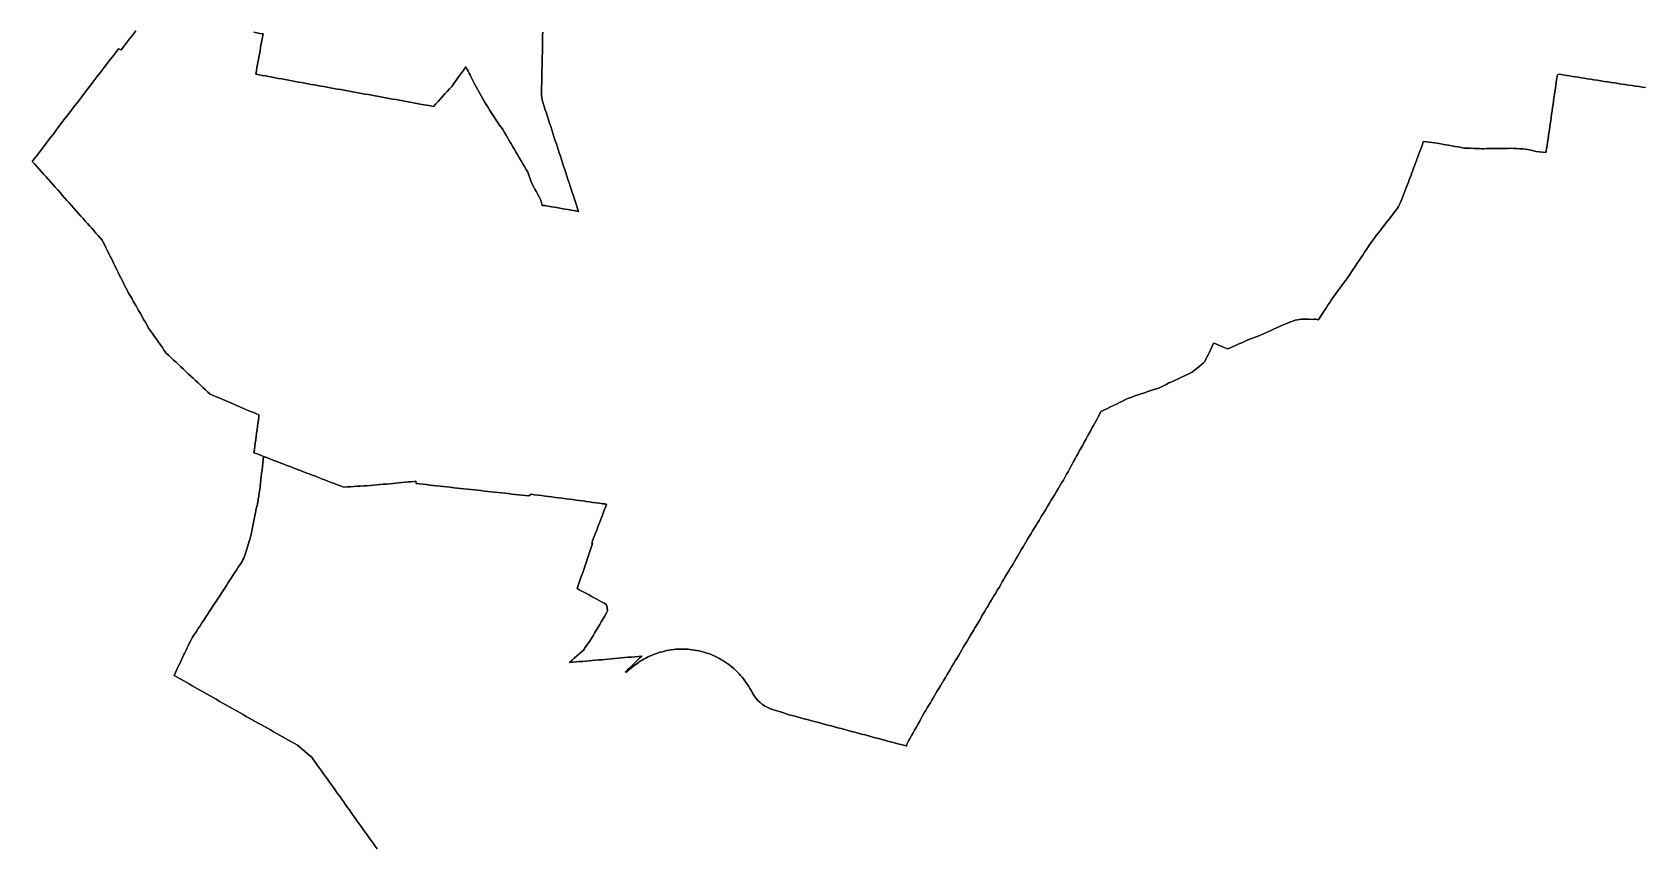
# Model space of a CAD drawing. Header units: inches. Extents: x 130170 to 284068, y 377793 to 804530.
# Drawn here: x 177219 to 181794, y 644630 to 646941 of the extents above; entities that cross this region are included whole.
import ezdxf

# ---------------------------------------------------------------- set-up
doc = ezdxf.new("R2010")
doc.units = ezdxf.units.IN
doc.header["$MEASUREMENT"] = 0
doc.layers.add('muni_il', color=7, linetype='Continuous')

msp = doc.modelspace()

# ---------------------------------------------------------------- linework, layer by layer
at = {"layer": 'muni_il'}
for points in [[(181798.4, 646784), (181789.4, 646785.3), (181780.2, 646786.8), (181770.3, 646788.3), (181760.5, 646789.8), (181750.6, 646791.3), (181740.7, 646792.8), (181730.9, 646794.3), (181721, 646795.8), (181711.1, 646797.3), (181701.3, 646798.8), (181691.4, 646800.3), (181681.5, 646801.8), (181671.7, 646803.3), (181661.8, 646804.9), (181651.9, 646806.4), (181642.1, 646807.9), (181633.4, 646809.3), (181624.8, 646810.6), (181616.1, 646812), (181607.4, 646813.4), (181598.8, 646814.8), (181591, 646816), (181583.1, 646817.2), (181575.3, 646818.4), (181569.5, 646819.3), (181563.7, 646820.1), (181557.8, 646821), (181552, 646821.8), (181548, 646818.4), (181547.9, 646817.4), (181546.7, 646809.5), (181545.4, 646800.4), (181544.1, 646791.3), (181542.7, 646782.2), (181541.4, 646773.1), (181540.1, 646764.1), (181538.7, 646755), (181537.4, 646745.9), (181536.1, 646736.8), (181534.7, 646727.7), (181533.4, 646718.3), (181532, 646709), (181530.7, 646699.7), (181529.4, 646690.4), (181528, 646681.1), (181526.8, 646672.7), (181525.6, 646664.3), (181524.4, 646655.8), (181523.1, 646647.4), (181521.9, 646639), (181520.6, 646629.6), (181519.2, 646620.2), (181517.8, 646610.8), (181517, 646604.7), (181516.1, 646600.1), (181506.6, 646601), (181497, 646602), (181487.5, 646602.9), (181477.8, 646605.2), (181468.1, 646607.5), (181458.5, 646609.8), (181450.1, 646610.2), (181441.6, 646610.6), (181433.2, 646611), (181424.8, 646611.4), (181416.4, 646611.8), (181408.4, 646611.6), (181400.5, 646611.5), (181392.6, 646611.3), (181382.9, 646611.3), (181373.3, 646611.2), (181365.4, 646611.1), (181357.5, 646610.9), (181348.4, 646610.9), (181339.2, 646610.8), (181334.2, 646610.7), (181327.4, 646610.9), (181320.6, 646611.2), (181311.4, 646611.5), (181302.2, 646611.8), (181292.9, 646612.2), (181283.7, 646612.7), (181275.3, 646614.1), (181267, 646615.6), (181257.9, 646617.3), (181248.8, 646618.9), (181239.7, 646620.5), (181230.6, 646622.1), (181221.6, 646623.7), (181212.5, 646625.3), (181207.5, 646626.3), (181199.8, 646627.3), (181192.1, 646628.3), (181184.4, 646629.4), (181176.4, 646630.5), (181168.4, 646631.6), (181167.7, 646629.8), (181165.1, 646622.6), (181162.4, 646615.4), (181158.9, 646606), (181155.4, 646596.6), (181152, 646587.3), (181149.6, 646580.9), (181147.3, 646574.6), (181144.9, 646568.2), (181142.5, 646561.9), (181140.2, 646555.5), (181137.8, 646549.1), (181135.4, 646542.6), (181132.9, 646536), (181130.5, 646529.4), (181128, 646522.7), (181125.5, 646516.1), (181123, 646509.4), (181122, 646506.5), (181118.6, 646498), (181115.2, 646489.5), (181112.4, 646482.3), (181109.5, 646475), (181106.6, 646467.8), (181104, 646461.1), (181101.3, 646454.5), (181097.1, 646446.5), (181094.7, 646442), (181088.7, 646434.2), (181082.6, 646426.4), (181076.6, 646418.6), (181070.5, 646410.8), (181064.5, 646403), (181058.5, 646395.2), (181052.4, 646387.4), (181046.4, 646379.6), (181040.4, 646371.8), (181034.3, 646364), (181028.3, 646356.2), (181022.2, 646348.4), (181016.9, 646340.4), (181011.5, 646332.3), (181006.3, 646324.6), (181001.1, 646316.8), (180995.9, 646309), (180990.7, 646301.3), (180985.5, 646293.5), (180980.3, 646285.7), (180975.1, 646278), (180975, 646277.9), (180969.6, 646269.9), (180964.2, 646261.8), (180958.9, 646253.8), (180953.5, 646245.7), (180947.6, 646237.8), (180941.8, 646229.9), (180936, 646221.9), (180930.8, 646214.9), (180925.6, 646207.9), (180920.5, 646200.8), (180915.3, 646193.8), (180911, 646187.3), (180906.7, 646180.9), (180902.4, 646174.4), (180897.1, 646166.5), (180891.8, 646158.6), (180886.5, 646150.6), (180881.3, 646142.7), (180876, 646134.8), (180872.7, 646129.9), (180869.5, 646125), (180862.9, 646127.1), (180857.6, 646126.8), (180852.2, 646126.5), (180842.2, 646126.8), (180832.3, 646127.2), (180822.3, 646127.5), (180816.4, 646126.4), (180810.5, 646125.3), (180804.5, 646124.1), (180797.8, 646121.8), (180791.1, 646119.5), (180784.1, 646116.5), (180777.2, 646113.5), (180768.4, 646109.7), (180759.7, 646105.9), (180751, 646102.1), (180742.2, 646098.3), (180733.5, 646094.4), (180724.8, 646090.6), (180716, 646086.8), (180707.3, 646083), (180698.6, 646079.2), (180690.9, 646076.1), (180683.2, 646073.1), (180675.6, 646070), (180667.9, 646067), (180660.2, 646063.9), (180652.2, 646060.3), (180644.2, 646056.8), (180636.1, 646053.2), (180628.1, 646049.6), (180620.1, 646046), (180612.1, 646042.4), (180602.9, 646046.3), (180593.8, 646050.2), (180584.6, 646054.1), (180578.6, 646056.7), (180572.5, 646059.2), (180568.5, 646050.8), (180564.5, 646042.3), (180560.6, 646033.8), (180556.6, 646025.4), (180553.7, 646019.2), (180550.8, 646013.1), (180547.9, 646006.9), (180542.8, 646002.3), (180537.6, 645997.7), (180531.2, 645992.5), (180524.7, 645987.3), (180518.3, 645982), (180511.9, 645976.8), (180505.9, 645973.8), (180499.8, 645970.8), (180493.8, 645967.8), (180485.7, 645964.1), (180477.7, 645960.5), (180469.6, 645956.9), (180461.6, 645953.3), (180453.6, 645949.6), (180445.5, 645946), (180438, 645942), (180430.1, 645937.9), (180422.2, 645933.8), (180413, 645930.7), (180403.9, 645927.6), (180394.7, 645924.5), (180385.6, 645921.4), (180376.5, 645918.3), (180367.3, 645915.3), (180358.2, 645912.2), (180349, 645909.1), (180339.9, 645906), (180330.7, 645902.9), (180322.2, 645898.7), (180313.6, 645894.6), (180305, 645890.4), (180296.5, 645886.2), (180287.9, 645882.1), (180279.4, 645877.9), (180270.8, 645873.7), (180262.7, 645869.7), (180257.4, 645867.1), (180252.1, 645864.6), (180249.5, 645858), (180245, 645849.9), (180240.6, 645841.9), (180236.1, 645833.8), (180231.7, 645825.7), (180227.2, 645817.7), (180222.8, 645809.6), (180218.4, 645801.5), (180214, 645793.6), (180209.7, 645785.7), (180205.3, 645777.8), (180200.9, 645769.8), (180196.6, 645761.9), (180192.2, 645754), (180187.9, 645746.1), (180183.5, 645738.2), (180179.2, 645730.3), (180175.2, 645723), (180171.2, 645715.8), (180167.2, 645708.6), (180163.3, 645701.3), (180159.3, 645694.1), (180155.3, 645687.1), (180151.2, 645679.7), (180147.1, 645672.4), (180145.9, 645670.4), (180141, 645662.2), (180136.1, 645654.1), (180131.2, 645646), (180126.3, 645637.8), (180121.5, 645629.7), (180116.6, 645621.6), (180111.7, 645613.4), (180106.8, 645605.3), (180101.9, 645597.1), (180097, 645589), (180092.2, 645580.9), (180090.8, 645578.7), (180089.5, 645576.5), (180085.3, 645569.7), (180081, 645562.9), (180076.8, 645556.1), (180072.6, 645549.3), (180068.4, 645542.5), (180063.6, 645534.5), (180058.8, 645526.5), (180054.1, 645518.5), (180049.3, 645510.5), (180044.6, 645502.5), (180039.5, 645493.9), (180035.7, 645487.6), (180032, 645481.3), (180028.2, 645475), (180026.6, 645472.3), (180021.7, 645464.1), (180016.8, 645455.8), (180011.9, 645447.5), (180007, 645439.3), (180002.1, 645431), (179997.2, 645422.8), (179996.3, 645421.3), (179991.6, 645413.3), (179986.8, 645405.4), (179982.1, 645397.5), (179977.4, 645389.6), (179972.7, 645381.6), (179968, 645373.7), (179963.3, 645365.8), (179958.5, 645357.8), (179953.8, 645349.8), (179949, 645341.9), (179944.3, 645333.9), (179939.5, 645325.9), (179934.8, 645317.9), (179932.2, 645313.5), (179929.6, 645309.2), (179928.2, 645306.8), (179923.3, 645298.5), (179918.6, 645290.7), (179914, 645283), (179909.3, 645275.2), (179904.7, 645267.4), (179900.1, 645259.6), (179895.4, 645251.8), (179890.8, 645244), (179886.1, 645236.2), (179881.5, 645228.4), (179880.9, 645227.5), (179879.1, 645224.5), (179877.4, 645221.6), (179872.5, 645213.3), (179867.6, 645205.1), (179862.7, 645196.9), (179857.8, 645188.7), (179852.8, 645180.3), (179847.8, 645171.8), (179843.4, 645164.4), (179839, 645157.1), (179834.4, 645149.3), (179829.7, 645141.6), (179825.1, 645133.8), (179820.5, 645126), (179815.9, 645118.3), (179811.2, 645110.5), (179806.8, 645103.1), (179802.4, 645095.8), (179802.2, 645095.3), (179797.2, 645086.9), (179792.2, 645078.6), (179787.2, 645070.2), (179782.2, 645061.8), (179777.2, 645053.4), (179772.8, 645046.1), (179768.5, 645038.8), (179764.1, 645031.5), (179759.7, 645024.2), (179755.4, 645016.9), (179751, 645009.6), (179746.4, 645001.4), (179741.7, 644993.1), (179737.1, 644984.9), (179732.4, 644976.6), (179727.8, 644968.3), (179723.6, 644960.8), (179719.3, 644953.3), (179715.1, 644945.7), (179710.9, 644938.2), (179706.6, 644930.6), (179702.4, 644923.1), (179700.9, 644918.6), (179700.2, 644916.6), (179700.6, 644915.7), (179698.7, 644916.2), (179689, 644918.8), (179679.4, 644921.3), (179669.8, 644923.9), (179660.1, 644926.5), (179650.5, 644929.1), (179640.8, 644931.6), (179631.2, 644934.2), (179621.5, 644936.8), (179611.9, 644939.4), (179602.3, 644941.9), (179592.6, 644944.5), (179583, 644947.1), (179573.3, 644949.7), (179563.7, 644952.2), (179554, 644954.8), (179544.4, 644957.4), (179534.8, 644960), (179525.1, 644962.5), (179515.5, 644965.1), (179505.8, 644967.7), (179496.2, 644970.3), (179486.5, 644972.8), (179476.9, 644975.4), (179467.2, 644978), (179457.6, 644980.6), (179448, 644983.1), (179438.3, 644985.7), (179428.7, 644988.3), (179419, 644990.9), (179409.4, 644993.4), (179399.7, 644996), (179390.1, 644998.6), (179380.5, 645001.2), (179370.8, 645003.7), (179361.2, 645006.3), (179360.3, 645006.8), (179356.5, 645008.3), (179354.1, 645009), (179354.1, 645009.1), (179354, 645009.1), (179345.7, 645011.6), (179343.3, 645012.8), (179343, 645012.9), (179336.5, 645014.8), (179329.9, 645016.8), (179322.8, 645018.9), (179314.5, 645021.5), (179312.8, 645022.2), (179306.6, 645024.8), (179298.9, 645028.8), (179291.7, 645033.6), (179290.6, 645034.5), (179289.2, 645035.6), (179289.1, 645035.6), (179284.9, 645038.9), (179278.7, 645044.8), (179273, 645051.3), (179267.9, 645058.3), (179263.4, 645065.7), (179263, 645066.5), (179259.6, 645073.1), (179256.3, 645078.8), (179253.1, 645084.5), (179249.5, 645090), (179245.9, 645095.5), (179242, 645100.8), (179238.1, 645106.1), (179233.9, 645111.1), (179229.7, 645116.2), (179225.2, 645121), (179220.8, 645125.8), (179216, 645130.3), (179211.2, 645134.8), (179206.2, 645139), (179201.2, 645143.3), (179195.9, 645147.2), (179190.6, 645151.1), (179185.1, 645154.7), (179179.6, 645158.3), (179173.9, 645161.6), (179168.1, 645164.9), (179162.1, 645167.9), (179156.2, 645170.8), (179150, 645173.4), (179143.9, 645176), (179137.6, 645178.2), (179131.4, 645180.5), (179125, 645182.3), (179118.6, 645184.1), (179112.1, 645185.6), (179105.6, 645187), (179099, 645188.1), (179092.5, 645189.1), (179085.9, 645189.8), (179079.2, 645190.5), (179072.6, 645190.7), (179066, 645191), (179059.3, 645190.8), (179052.7, 645190.7), (179046, 645190.2), (179039.4, 645189.6), (179032.8, 645188.7), (179026.2, 645187.8), (179019.7, 645186.4), (179013.2, 645185.1), (179006.8, 645183.4), (179000.4, 645181.7), (178994, 645179.6), (178987.7, 645177.5), (178982.2, 645175.3), (178976.6, 645173), (178971.1, 645170.5), (178965.7, 645168), (178960.4, 645165.2), (178955.1, 645162.4), (178949.9, 645159.3), (178944.8, 645156.2), (178939.8, 645152.8), (178934.8, 645149.4), (178930, 645145.8), (178925.3, 645142.2), (178920.7, 645138.3), (178916.1, 645134.4), (178911.8, 645130.3), (178907.4, 645126.1), (178902, 645125.4), (178908.9, 645132), (178915.7, 645138.6), (178922.6, 645145.3), (178929.4, 645151.9), (178936.2, 645158.6), (178942.7, 645164.8), (178949.1, 645171), (178939.5, 645170.1), (178929.9, 645169.3), (178920.3, 645168.4), (178910.7, 645167.5), (178901.2, 645166.7), (178891.6, 645165.8), (178882, 645164.9), (178872.4, 645164), (178862.8, 645163.2), (178853.2, 645162.3), (178844.6, 645161.5), (178836.1, 645160.8), (178826.9, 645160), (178817.7, 645159.2), (178808.5, 645158.4), (178799.4, 645157.7), (178790.2, 645156.9), (178781, 645156.1), (178771.8, 645155.4), (178762.7, 645154.6), (178753.5, 645153.8), (178744.3, 645153.1), (178751, 645158.9), (178757.6, 645164.7), (178764.2, 645170.6), (178770.8, 645176.4), (178777.5, 645182.3), (178784.1, 645188.1), (178788.8, 645195), (178793.4, 645201.8), (178798, 645208.7), (178802.7, 645215.6), (178807.2, 645223), (178811.6, 645230.5), (178816.1, 645237.9), (178820.6, 645245.4), (178825.1, 645252.9), (178829.6, 645260.3), (178834.1, 645268.1), (178838.6, 645275.9), (178843.1, 645283.7), (178847.6, 645291.5), (178852.1, 645299.3), (178850.7, 645308.1), (178849.2, 645316.8), (178842.2, 645320.8), (178835.2, 645324.7), (178828.2, 645328.7), (178821.2, 645332.7), (178814.1, 645336.6), (178806.7, 645340.5), (178799.3, 645344.4), (178791.9, 645348.3), (178784.5, 645352.2), (178777.1, 645356.1), (178769.7, 645360), (178765.7, 645362.7), (178768.7, 645371.2), (178771.6, 645379.8), (178774.6, 645388.3), (178777.5, 645396.9), (178780.5, 645405.4), (178783.5, 645414), (178786.4, 645422.5), (178789.3, 645431), (178792.2, 645439.5), (178795.1, 645448), (178798, 645456.6), (178800.9, 645465.1), (178803.8, 645473.6), (178806.7, 645482.1), (178809.6, 645490.6), (178807, 645491.5), (178810.5, 645500.8), (178814, 645510.1), (178817.6, 645519.4), (178821.1, 645528.7), (178824.6, 645538), (178828.1, 645547.2), (178830, 645551.3), (178833.2, 645559.7), (178836.4, 645568.2), (178839.6, 645576.6), (178842.8, 645585.1), (178846, 645593.5), (178849.2, 645602), (178844.1, 645602.8), (178839, 645603.5), (178829.4, 645604.8), (178819.8, 645606), (178810.2, 645607.2), (178800.5, 645608.5), (178790.9, 645609.8), (178781.3, 645611.1), (178771.8, 645612.4), (178762.2, 645613.7), (178752.6, 645615.1), (178743, 645616.4), (178733.2, 645617.6), (178723.4, 645618.9), (178713.6, 645620.1), (178703.8, 645621.4), (178694, 645622.6), (178684.2, 645623.8), (178674.4, 645625.1), (178664.6, 645626.3), (178654.8, 645627.6), (178645, 645628.8), (178635.2, 645630.1), (178628.1, 645625.5), (178618.4, 645626.5), (178608.8, 645627.6), (178599.1, 645628.7), (178589.4, 645629.7), (178579.7, 645630.8), (178570, 645631.9), (178560.4, 645632.9), (178550.7, 645634), (178541, 645635.1), (178531.3, 645636.1), (178521.7, 645637.2), (178512, 645638.3), (178502.3, 645639.3), (178492.6, 645640.4), (178482.9, 645641.5), (178473.3, 645642.5), (178463.6, 645643.6), (178453.9, 645644.7), (178444.2, 645645.7), (178434.5, 645646.8), (178424.9, 645647.9), (178415.2, 645648.9), (178405.5, 645650), (178395.8, 645651.1), (178386.1, 645652.1), (178376.5, 645653.2), (178366.8, 645654.3), (178357.1, 645655.3), (178347.4, 645656.4), (178337.7, 645657.5), (178328.1, 645658.5), (178318.4, 645659.6), (178308.7, 645660.7), (178308, 645667.4), (178303, 645666.6), (178294.3, 645665.8), (178285.7, 645665), (178277, 645664.2), (178268.3, 645663.4), (178259.6, 645662.5), (178250.9, 645661.7), (178242.2, 645660.9), (178233.1, 645660.1), (178224, 645659.3), (178214.9, 645658.4), (178205.8, 645657.6), (178196.6, 645656.8), (178187.5, 645656), (178178.4, 645655.1), (178169, 645654.5), (178159.6, 645653.9), (178150.1, 645653.3), (178140.7, 645652.7), (178131.3, 645652.1), (178121.8, 645651.5), (178112.4, 645650.9), (178103, 645650.2), (178094, 645653.7), (178085.1, 645657.1), (178076.1, 645660.5), (178067.2, 645664), (178058.2, 645667.4), (178049.3, 645670.8), (178040.3, 645674.3), (178031.3, 645677.7), (178022.4, 645681.1), (178013.4, 645684.6), (178004.5, 645688), (177995.5, 645691.4), (177986.6, 645694.9), (177977.6, 645698.3), (177968.7, 645701.7), (177959.7, 645705.2), (177950.7, 645708.6), (177941.8, 645712), (177932.8, 645715.5), (177924.5, 645718.7), (177916.1, 645721.9), (177907.8, 645725.1), (177899.4, 645728.3), (177891.5, 645731.3), (177883.5, 645734.4), (177875.6, 645737.4), (177875.5, 645737.4), (177875.5, 645737.4), (177866.3, 645741), (177857.2, 645744.5), (177848, 645748), (177849.2, 645757.3), (177850.5, 645766.5), (177851.8, 645775.8), (177853, 645785), (177854.3, 645794.3), (177855.5, 645803.6), (177856.8, 645812.8), (177858.1, 645822.1), (177859.3, 645831.4), (177860.6, 645840.6), (177861.9, 645849.9), (177862, 645855.2), (177853.4, 645859), (177844.7, 645862.7), (177836, 645866.4), (177827.4, 645870.1), (177818.7, 645873.8), (177810.1, 645877.5), (177801.4, 645881.2), (177792.7, 645884.9), (177784.1, 645888.6), (177775.4, 645892.3), (177766.8, 645896), (177758.1, 645899.7), (177749.4, 645903.4), (177740.8, 645907.1), (177732.1, 645910.8), (177723.4, 645914.5), (177717.2, 645920.3), (177710.3, 645926.8), (177703.3, 645933.3), (177696.4, 645939.8), (177689.4, 645946.2), (177682.5, 645952.7), (177675.6, 645959.2), (177668.6, 645965.7), (177661.7, 645972.2), (177654.7, 645978.7), (177647.8, 645985.1), (177640.8, 645991.6), (177633.9, 645998.1), (177627, 646004.6), (177620, 646011.1), (177613.1, 646017.6), (177606.1, 646024), (177599.2, 646030.5), (177593.6, 646038.4), (177588.1, 646046.4), (177582.5, 646054.3), (177577, 646062.2), (177571.4, 646070.1), (177565.9, 646078), (177560.3, 646085.9), (177554.8, 646093.8), (177549.2, 646101.7), (177544.5, 646110), (177539.8, 646118.3), (177535, 646126.5), (177530.3, 646134.8), (177525.6, 646143.1), (177520.8, 646151.3), (177516.1, 646159.6), (177511.4, 646167.9), (177506.6, 646176.1), (177501.9, 646184.4), (177497.2, 646192.7), (177492.4, 646200.9), (177487.7, 646209.2), (177484.2, 646216), (177479.9, 646224.8), (177475.5, 646233.6), (177471.2, 646242.4), (177466.8, 646251.1), (177462.5, 646259.9), (177458.2, 646268.7), (177453.8, 646277.5), (177449.5, 646286.2), (177445.2, 646295), (177440.8, 646303.8), (177436.5, 646312.6), (177432.2, 646321.4), (177427.8, 646330.1), (177423.5, 646338.9), (177419.2, 646347.7), (177417.5, 646351), (177411.5, 646357.8), (177405.5, 646364.6), (177399.4, 646371.4), (177393.4, 646378.2), (177387.4, 646385), (177381.4, 646391.9), (177375.4, 646398.7), (177369.4, 646405.5), (177363.4, 646412.3), (177356.8, 646419.7), (177350.2, 646427.1), (177343.6, 646434.5), (177337, 646441.9), (177330.5, 646449.3), (177323.9, 646456.7), (177317.3, 646464.1), (177310.7, 646471.5), (177304.1, 646478.9), (177297.6, 646486.3), (177291, 646493.7), (177284.4, 646501), (177277.8, 646508.4), (177271.3, 646515.8), (177264.7, 646523.2), (177258.1, 646530.6), (177251.5, 646538), (177244.9, 646545.4), (177238.4, 646552.8), (177231.8, 646560.2), (177225.2, 646567.6), (177218.6, 646574), (177224.5, 646581.6), (177230.3, 646589.3), (177236.1, 646596.9), (177241.9, 646604.6), (177247.7, 646612.2), (177253.5, 646619.9), (177259.3, 646627.5), (177265.1, 646635.2), (177270.9, 646642.8), (177276.7, 646650.5), (177282.5, 646658.1), (177288.3, 646665.8), (177294.1, 646673.4), (177299.9, 646681.1), (177305.7, 646688.8), (177311.5, 646696.4), (177317.4, 646704), (177323.3, 646711.6), (177329.1, 646719.2), (177335, 646726.9), (177340.8, 646734.5), (177346.7, 646742.1), (177352.5, 646749.7), (177358.4, 646757.3), (177364.2, 646764.9), (177370.1, 646772.5), (177375.9, 646780.1), (177381.8, 646787.8), (177387.6, 646795.4), (177393.5, 646803), (177399.4, 646810.6), (177405.2, 646818.2), (177411.1, 646825.8), (177416.9, 646833.4), (177422.8, 646841), (177428.6, 646848.7), (177434.5, 646856.3), (177440.3, 646863.9), (177446.2, 646871.5), (177452, 646879.1), (177457.9, 646886.7), (177463.3, 646893.7), (177471.5, 646891.7), (177477.4, 646899.4), (177483.3, 646907.1), (177489.2, 646914.8), (177495.1, 646922.5), (177501.1, 646930.2), (177507, 646937.9), (177512.9, 646945.6)], [(177512.9, 646945.6), (177507, 646937.9), (177501.1, 646930.2), (177495.1, 646922.5), (177489.2, 646914.8), (177483.3, 646907.1), (177477.4, 646899.4), (177471.5, 646891.7), (177463.3, 646893.7), (177457.9, 646886.7), (177452, 646879.1), (177446.2, 646871.5), (177440.3, 646863.9), (177434.5, 646856.3), (177428.6, 646848.7), (177422.8, 646841), (177416.9, 646833.4), (177411.1, 646825.8), (177405.2, 646818.2), (177399.4, 646810.6), (177393.5, 646803), (177387.6, 646795.4), (177381.8, 646787.8), (177375.9, 646780.1), (177370.1, 646772.5), (177364.2, 646764.9), (177358.4, 646757.3), (177352.5, 646749.7), (177346.7, 646742.1), (177340.8, 646734.5), (177335, 646726.9), (177329.1, 646719.2), (177323.3, 646711.6), (177317.4, 646704), (177311.5, 646696.4), (177305.7, 646688.8), (177299.9, 646681.1), (177294.1, 646673.4), (177288.3, 646665.8), (177282.5, 646658.1), (177276.7, 646650.5), (177270.9, 646642.8), (177265.1, 646635.2), (177259.3, 646627.5), (177253.5, 646619.9), (177247.7, 646612.2), (177241.9, 646604.6), (177236.1, 646596.9), (177230.3, 646589.3), (177224.5, 646581.6), (177218.6, 646574), (177225.2, 646567.6), (177231.8, 646560.2), (177238.4, 646552.8), (177244.9, 646545.4), (177251.5, 646538), (177258.1, 646530.6), (177264.7, 646523.2), (177271.3, 646515.8), (177277.8, 646508.4), (177284.4, 646501), (177291, 646493.7), (177297.6, 646486.3), (177304.1, 646478.9), (177310.7, 646471.5), (177317.3, 646464.1), (177323.9, 646456.7), (177330.5, 646449.3), (177337, 646441.9), (177343.6, 646434.5), (177350.2, 646427.1), (177356.8, 646419.7), (177363.4, 646412.3), (177369.4, 646405.5), (177375.4, 646398.7), (177381.4, 646391.9), (177387.4, 646385), (177393.4, 646378.2), (177399.4, 646371.4), (177405.5, 646364.6), (177411.5, 646357.8), (177417.5, 646351), (177419.2, 646347.7), (177423.5, 646338.9), (177427.8, 646330.1), (177432.2, 646321.4), (177436.5, 646312.6), (177440.8, 646303.8), (177445.2, 646295), (177449.5, 646286.2), (177453.8, 646277.5), (177458.2, 646268.7), (177462.5, 646259.9), (177466.8, 646251.1), (177471.2, 646242.4), (177475.5, 646233.6), (177479.9, 646224.8), (177484.2, 646216), (177487.7, 646209.2), (177492.4, 646200.9), (177497.2, 646192.7), (177501.9, 646184.4), (177506.6, 646176.1), (177511.4, 646167.9), (177516.1, 646159.6), (177520.8, 646151.3), (177525.6, 646143.1), (177530.3, 646134.8), (177535, 646126.5), (177539.8, 646118.3), (177544.5, 646110), (177549.2, 646101.7), (177554.8, 646093.8), (177560.3, 646085.9), (177565.9, 646078), (177571.4, 646070.1), (177577, 646062.2), (177582.5, 646054.3), (177588.1, 646046.4), (177593.6, 646038.4), (177599.2, 646030.5), (177606.1, 646024), (177613.1, 646017.6), (177620, 646011.1), (177627, 646004.6), (177633.9, 645998.1), (177640.8, 645991.6), (177647.8, 645985.1), (177654.7, 645978.7), (177661.7, 645972.2), (177668.6, 645965.7), (177675.6, 645959.2), (177682.5, 645952.7), (177689.4, 645946.2), (177696.4, 645939.8), (177703.3, 645933.3), (177710.3, 645926.8), (177717.2, 645920.3), (177723.4, 645914.5), (177732.1, 645910.8), (177740.8, 645907.1), (177749.4, 645903.4), (177758.1, 645899.7), (177766.8, 645896), (177775.4, 645892.3), (177784.1, 645888.6), (177792.7, 645884.9), (177801.4, 645881.2), (177810.1, 645877.5), (177818.7, 645873.8), (177827.4, 645870.1), (177836, 645866.4), (177844.7, 645862.7), (177853.4, 645859), (177862, 645855.2), (177861.9, 645849.9), (177860.6, 645840.6), (177859.3, 645831.4), (177858.1, 645822.1), (177856.8, 645812.8), (177855.5, 645803.6), (177854.3, 645794.3), (177853, 645785), (177851.8, 645775.8), (177850.5, 645766.5), (177849.2, 645757.3), (177848, 645748), (177857.2, 645744.5), (177866.3, 645741), (177875.5, 645737.4), (177875.5, 645737.1), (177874.4, 645727.8), (177873.3, 645718.4), (177872.2, 645709), (177871, 645699.7), (177869.9, 645690.3), (177868.8, 645680.9), (177867.7, 645671.6), (177866.6, 645662.2), (177865.5, 645652.9), (177864.4, 645643.5), (177863.2, 645634.1), (177862.1, 645624.8), (177860.4, 645616.2), (177858.7, 645607.6), (177856.8, 645598), (177854.8, 645588.4), (177852.9, 645578.8), (177850.9, 645569.2), (177848.9, 645559.6), (177847, 645550), (177845, 645540.4), (177843.1, 645530.7), (177842.3, 645526.9), (177840.7, 645519.9), (177839.1, 645512.9), (177837.5, 645506), (177836.9, 645503.7), (177834.9, 645496.9), (177832.8, 645490.1), (177830.8, 645483.4), (177828, 645474.8), (177825.2, 645466.3), (177822.4, 645457.7), (177819.6, 645449.2), (177816.9, 645444.1), (177814.3, 645439), (177809, 645430.9), (177803.7, 645422.9), (177798.5, 645414.8), (177793.2, 645406.8), (177788.5, 645399.7), (177783.8, 645392.5), (177779.1, 645385.4), (177774.4, 645378.3), (177769.7, 645371.2), (177765, 645364), (177760.3, 645356.8), (177755.6, 645349.6), (177750.9, 645342.4), (177746.2, 645335.2), (177741.5, 645328.1), (177736.8, 645320.9), (177731.6, 645312.9), (177726.4, 645304.9), (177721.2, 645296.8), (177716, 645288.8), (177710.8, 645280.8), (177705.6, 645272.8), (177700.3, 645264.9), (177695.1, 645256.9), (177689.9, 645249), (177684.6, 645241), (177679.4, 645233.1), (177674.1, 645225.1), (177670.9, 645219.3), (177667.7, 645213.4), (177664.6, 645206.9), (177661.5, 645200.5), (177658.5, 645194.1), (177654.6, 645186), (177650.8, 645177.9), (177649.5, 645175.2), (177645.4, 645166.7), (177641.4, 645158.3), (177637.3, 645149.8), (177633.3, 645141.4), (177629.3, 645132.9), (177625.2, 645124.4), (177621.2, 645116), (177629.7, 645111.1), (177638.3, 645106.3), (177646.8, 645101.5), (177655.4, 645096.6), (177663.9, 645091.8), (177672.5, 645087), (177681, 645082.1), (177689.6, 645077.3), (177698.1, 645072.5), (177706.7, 645067.6), (177715.2, 645062.8), (177723.8, 645058), (177732.3, 645053.1), (177740.9, 645048.3), (177749.4, 645043.5), (177758, 645038.6), (177766.5, 645033.8), (177775.1, 645029), (177783.6, 645024.1), (177792.2, 645019.3), (177800.7, 645014.5), (177809.3, 645009.6), (177817.8, 645004.8), (177826.4, 645000), (177834.9, 644995.1), (177843.4, 644990.3), (177852, 644985.5), (177860.5, 644980.6), (177869.1, 644975.8), (177877.6, 644970.9), (177886.2, 644966.1), (177894.7, 644961.3), (177903.3, 644956.4), (177911.8, 644951.6), (177920.4, 644946.8), (177928.9, 644941.9), (177937.5, 644937.1), (177946, 644932.3), (177954.6, 644927.4), (177963.1, 644922.6), (177971.7, 644917.8), (177978.3, 644912.3), (177984.8, 644906.8), (177991.4, 644901.3), (177998, 644895.7), (178004.6, 644890.2), (178011.2, 644884.7), (178016.8, 644876.8), (178022.5, 644868.9), (178028.2, 644861), (178033.8, 644853.1), (178039.5, 644845.2), (178045.2, 644837.3), (178050.8, 644829.4), (178056.5, 644821.5), (178062.2, 644813.6), (178067.8, 644805.7), (178073.5, 644797.8), (178079.2, 644789.9), (178084.8, 644782), (178090.5, 644774.1), (178096.2, 644766.2), (178101.9, 644758.3), (178107.5, 644750.4), (178113.2, 644742.5), (178118.9, 644734.6), (178124.5, 644726.7), (178130.2, 644718.7), (178135.9, 644710.8), (178141.5, 644702.9), (178147.2, 644695), (178152.9, 644687.1), (178158.5, 644679.2), (178164.2, 644671.3), (178169.9, 644663.4), (178175.5, 644655.5), (178181.2, 644647.6), (178186.9, 644639.7), (178192.6, 644631.8), (178198.2, 644623.9)], [(177847.3, 646941.5), (177856.3, 646939.8), (177865.2, 646938.1), (177874.1, 646936.4), (177872.3, 646926.9), (177870.6, 646917.4), (177868.9, 646907.9), (177867.1, 646898.4), (177865.4, 646888.9), (177863.7, 646879.4), (177861.9, 646869.9), (177860.2, 646860.4), (177858.4, 646850.8), (177856.7, 646841.3), (177855, 646831.8), (177853.2, 646822.3), (177862.5, 646820.6), (177871.8, 646818.9), (177881.1, 646817.2), (177890.4, 646815.5), (177899.7, 646813.8), (177909, 646812), (177918.2, 646810.3), (177927.5, 646808.6), (177936.8, 646806.9), (177946.1, 646805.2), (177955.4, 646803.4), (177964.7, 646801.7), (177974, 646800), (177983.3, 646798.3), (177992.5, 646796.6), (178001.6, 646795), (178010.6, 646793.3), (178019.7, 646791.7), (178028.7, 646790.1), (178037.7, 646788.5), (178046.8, 646786.9), (178055.8, 646785.3), (178064.8, 646783.7), (178074.7, 646781.9), (178084.5, 646780.1), (178094.3, 646778.3), (178104.2, 646776.5), (178114, 646774.8), (178123.8, 646773), (178133.6, 646771.2), (178143.5, 646769.4), (178153.3, 646767.7), (178163.1, 646765.9), (178172.9, 646764.1), (178182.8, 646762.3), (178192.6, 646760.5), (178202.4, 646758.8), (178212.3, 646757), (178222.1, 646755.2), (178231.9, 646753.4), (178241.7, 646751.7), (178251.6, 646749.9), (178261.4, 646748.1), (178271.2, 646746.3), (178281.1, 646744.5), (178290.9, 646742.8), (178300.7, 646741), (178310.5, 646739.2), (178320.4, 646737.4), (178330.2, 646735.6), (178340, 646733.9), (178349, 646732.2), (178358, 646730.6), (178364.4, 646737.8), (178370.9, 646744.9), (178377.3, 646752), (178383.7, 646759.2), (178390.2, 646766.3), (178396.6, 646773.4), (178403.1, 646780.6), (178409.5, 646787.7), (178415.2, 646795.6), (178420.8, 646803.5), (178426.5, 646811.4), (178432.2, 646819.3), (178437.8, 646827.2), (178443.5, 646835), (178449.2, 646842.9), (178453, 646835.7), (178456.1, 646830.3), (178459.1, 646825), (178461.5, 646820.3), (178463.8, 646815.7), (178467.5, 646808.2), (178471.2, 646800.8), (178474.9, 646793.3), (178478.6, 646785.9), (178483.4, 646777.5), (178488.3, 646769.2), (178493.1, 646760.8), (178498, 646752.5), (178502.8, 646744.1), (178507.7, 646735.8), (178512.6, 646727.4), (178518, 646719.1), (178523.4, 646710.8), (178528.8, 646702.5), (178534.2, 646694.2), (178539.6, 646685.9), (178544.7, 646678.9), (178549.7, 646671.9), (178554.8, 646664.9), (178559.5, 646656.8), (178564.3, 646648.8), (178569, 646640.7), (178573.8, 646632.6), (178578.5, 646624.6), (178583.3, 646616.5), (178588, 646608.4), (178592.8, 646600.4), (178597.5, 646592.3), (178602.3, 646584.3), (178607.1, 646576.2), (178611.8, 646568.1), (178616.6, 646560.1), (178621.3, 646552), (178626.1, 646543.9), (178628.9, 646535.9), (178631.6, 646527.8), (178634.4, 646519.8), (178637.2, 646511.8), (178641.5, 646503.9), (178645.7, 646496.1), (178650, 646488.2), (178654.3, 646480.4), (178658.5, 646472.5), (178662.8, 646464.7), (178664.7, 646457.1), (178666.6, 646449.5), (178673.6, 646449.4), (178683.2, 646447.7), (178692.7, 646446.1), (178702.3, 646444.4), (178711.8, 646442.8), (178721.4, 646441.1), (178730.9, 646439.5), (178740.5, 646437.8), (178750, 646436.2), (178759.6, 646434.5), (178769.2, 646432.9), (178766.4, 646441.5), (178763.6, 646450.1), (178760.8, 646458.8), (178758, 646467.4), (178754.9, 646476.8), (178751.8, 646486.1), (178748.8, 646495.5), (178745.7, 646504.9), (178742.6, 646514.3), (178739.6, 646523.7), (178736.5, 646533.1), (178733.4, 646542.4), (178730.4, 646551.8), (178727.3, 646561.2), (178724.2, 646570.6), (178721.1, 646580), (178718.1, 646589.4), (178715, 646598.7), (178711.9, 646608.1), (178708.9, 646617.5), (178705.8, 646626.9), (178702.7, 646636.3), (178699.7, 646645.7), (178696.6, 646655), (178693.5, 646664.4), (178690.5, 646673.8), (178687.4, 646683.2), (178684.3, 646692.6), (178681.3, 646702), (178678.2, 646711.3), (178675.1, 646720.7), (178672.1, 646730.1), (178669, 646739.5), (178665.9, 646748.9), (178665.4, 646755.6), (178664.8, 646762.4), (178664.3, 646768.1), (178664.5, 646777.6), (178664.7, 646787.2), (178665, 646796.8), (178665.2, 646806.4), (178665.4, 646816), (178665.6, 646825.5), (178665.8, 646835.1), (178666, 646844.7), (178666.2, 646854.3), (178666.4, 646863.8), (178666.6, 646873.4), (178666.9, 646883), (178667.1, 646892.6), (178667.3, 646902.2), (178667.4, 646912), (178667.6, 646921.9), (178667.7, 646931.8), (178667.9, 646941.6)], [(178667.9, 646941.6), (178667.7, 646931.8), (178667.6, 646921.9), (178667.4, 646912), (178667.3, 646902.2), (178667.1, 646892.6), (178666.9, 646883), (178666.6, 646873.4), (178666.4, 646863.8), (178666.2, 646854.3), (178666, 646844.7), (178665.8, 646835.1), (178665.6, 646825.5), (178665.4, 646816), (178665.2, 646806.4), (178665, 646796.8), (178664.7, 646787.2), (178664.5, 646777.6), (178664.3, 646768.1), (178664.8, 646762.4), (178665.4, 646755.6), (178665.9, 646748.9), (178669, 646739.5), (178672.1, 646730.1), (178675.1, 646720.7), (178678.2, 646711.3), (178681.3, 646702), (178684.3, 646692.6), (178687.4, 646683.2), (178690.5, 646673.8), (178693.5, 646664.4), (178696.6, 646655), (178699.7, 646645.7), (178702.7, 646636.3), (178705.8, 646626.9), (178708.9, 646617.5), (178711.9, 646608.1), (178715, 646598.7), (178718.1, 646589.4), (178721.1, 646580), (178724.2, 646570.6), (178727.3, 646561.2), (178730.4, 646551.8), (178733.4, 646542.4), (178736.5, 646533.1), (178739.6, 646523.7), (178742.6, 646514.3), (178745.7, 646504.9), (178748.8, 646495.5), (178751.8, 646486.1), (178754.9, 646476.8), (178758, 646467.4), (178760.8, 646458.8), (178763.6, 646450.1), (178766.4, 646441.5), (178769.2, 646432.9), (178759.6, 646434.5), (178750, 646436.2), (178740.5, 646437.8), (178730.9, 646439.5), (178721.4, 646441.1), (178711.8, 646442.8), (178702.3, 646444.4), (178692.7, 646446.1), (178683.2, 646447.7), (178673.6, 646449.4), (178666.6, 646449.5), (178664.7, 646457.1), (178662.8, 646464.7), (178658.5, 646472.5), (178654.3, 646480.4), (178650, 646488.2), (178645.7, 646496.1), (178641.5, 646503.9), (178637.2, 646511.8), (178634.4, 646519.8), (178631.6, 646527.8), (178628.9, 646535.9), (178626.1, 646543.9), (178621.3, 646552), (178616.6, 646560.1), (178611.8, 646568.1), (178607.1, 646576.2), (178602.3, 646584.3), (178597.5, 646592.3), (178592.8, 646600.4), (178588, 646608.4), (178583.3, 646616.5), (178578.5, 646624.6), (178573.8, 646632.6), (178569, 646640.7), (178564.3, 646648.8), (178559.5, 646656.8), (178554.8, 646664.9), (178549.7, 646671.9), (178544.7, 646678.9), (178539.6, 646685.9), (178534.2, 646694.2), (178528.8, 646702.5), (178523.4, 646710.8), (178518, 646719.1), (178512.6, 646727.4), (178507.7, 646735.8), (178502.8, 646744.1), (178498, 646752.5), (178493.1, 646760.8), (178488.3, 646769.2), (178483.4, 646777.5), (178478.6, 646785.9), (178474.9, 646793.3), (178471.2, 646800.8), (178467.5, 646808.2), (178463.8, 646815.7), (178461.5, 646820.3), (178459.1, 646825), (178456.1, 646830.3), (178453, 646835.7), (178449.2, 646842.9), (178443.5, 646835), (178437.8, 646827.2), (178432.2, 646819.3), (178426.5, 646811.4), (178420.8, 646803.5), (178415.2, 646795.6), (178409.5, 646787.7), (178403.1, 646780.6), (178396.6, 646773.4), (178390.2, 646766.3), (178383.7, 646759.2), (178377.3, 646752), (178370.9, 646744.9), (178364.4, 646737.8), (178358, 646730.6), (178349, 646732.2), (178340, 646733.9), (178330.2, 646735.6), (178320.4, 646737.4), (178310.5, 646739.2), (178300.7, 646741), (178290.9, 646742.8), (178281.1, 646744.5), (178271.2, 646746.3), (178261.4, 646748.1), (178251.6, 646749.9), (178241.7, 646751.7), (178231.9, 646753.4), (178222.1, 646755.2), (178212.3, 646757), (178202.4, 646758.8), (178192.6, 646760.5), (178182.8, 646762.3), (178172.9, 646764.1), (178163.1, 646765.9), (178153.3, 646767.7), (178143.5, 646769.4), (178133.6, 646771.2), (178123.8, 646773), (178114, 646774.8), (178104.2, 646776.5), (178094.3, 646778.3), (178084.5, 646780.1), (178074.7, 646781.9), (178064.8, 646783.7), (178055.8, 646785.3), (178046.8, 646786.9), (178037.7, 646788.5), (178028.7, 646790.1), (178019.7, 646791.7), (178010.6, 646793.3), (178001.6, 646795), (177992.5, 646796.6), (177983.3, 646798.3), (177974, 646800), (177964.7, 646801.7), (177955.4, 646803.4), (177946.1, 646805.2), (177936.8, 646806.9), (177927.5, 646808.6), (177918.2, 646810.3), (177909, 646812), (177899.7, 646813.8), (177890.4, 646815.5), (177881.1, 646817.2), (177871.8, 646818.9), (177862.5, 646820.6), (177853.2, 646822.3), (177855, 646831.8), (177856.7, 646841.3), (177858.4, 646850.8), (177860.2, 646860.4), (177861.9, 646869.9), (177863.7, 646879.4), (177865.4, 646888.9), (177867.1, 646898.4), (177868.9, 646907.9), (177870.6, 646917.4), (177872.3, 646926.9), (177874.1, 646936.4), (177865.2, 646938.1), (177856.3, 646939.8), (177847.3, 646941.5)], [(178198.2, 644623.9), (178192.6, 644631.8), (178186.9, 644639.7), (178181.2, 644647.6), (178175.5, 644655.5), (178169.9, 644663.4), (178164.2, 644671.3), (178158.5, 644679.2), (178152.9, 644687.1), (178147.2, 644695), (178141.5, 644702.9), (178135.9, 644710.8), (178130.2, 644718.7), (178124.5, 644726.7), (178118.9, 644734.6), (178113.2, 644742.5), (178107.5, 644750.4), (178101.9, 644758.3), (178096.2, 644766.2), (178090.5, 644774.1), (178084.8, 644782), (178079.2, 644789.9), (178073.5, 644797.8), (178067.8, 644805.7), (178062.2, 644813.6), (178056.5, 644821.5), (178050.8, 644829.4), (178045.2, 644837.3), (178039.5, 644845.2), (178033.8, 644853.1), (178028.2, 644861), (178022.5, 644868.9), (178016.8, 644876.8), (178011.2, 644884.7), (178004.6, 644890.2), (177998, 644895.7), (177991.4, 644901.3), (177984.8, 644906.8), (177978.3, 644912.3), (177971.7, 644917.8), (177963.1, 644922.6), (177954.6, 644927.4), (177946, 644932.3), (177937.5, 644937.1), (177928.9, 644941.9), (177920.4, 644946.8), (177911.8, 644951.6), (177903.3, 644956.4), (177894.7, 644961.3), (177886.2, 644966.1), (177877.6, 644970.9), (177869.1, 644975.8), (177860.5, 644980.6), (177852, 644985.5), (177843.4, 644990.3), (177834.9, 644995.1), (177826.4, 645000), (177817.8, 645004.8), (177809.3, 645009.6), (177800.7, 645014.5), (177792.2, 645019.3), (177783.6, 645024.1), (177775.1, 645029), (177766.5, 645033.8), (177758, 645038.6), (177749.4, 645043.5), (177740.9, 645048.3), (177732.3, 645053.1), (177723.8, 645058), (177715.2, 645062.8), (177706.7, 645067.6), (177698.1, 645072.5), (177689.6, 645077.3), (177681, 645082.1), (177672.5, 645087), (177663.9, 645091.8), (177655.4, 645096.6), (177646.8, 645101.5), (177638.3, 645106.3), (177629.7, 645111.1), (177621.2, 645116), (177625.2, 645124.4), (177629.3, 645132.9), (177633.3, 645141.4), (177637.3, 645149.8), (177641.4, 645158.3), (177645.4, 645166.7), (177649.5, 645175.2), (177650.8, 645177.9), (177654.6, 645186), (177658.5, 645194.1), (177661.5, 645200.5), (177664.6, 645206.9), (177667.7, 645213.4), (177670.9, 645219.3), (177674.1, 645225.1), (177679.4, 645233.1), (177684.6, 645241), (177689.9, 645249), (177695.1, 645256.9), (177700.3, 645264.9), (177705.6, 645272.8), (177710.8, 645280.8), (177716, 645288.8), (177721.2, 645296.8), (177726.4, 645304.9), (177731.6, 645312.9), (177736.8, 645320.9), (177741.5, 645328.1), (177746.2, 645335.2), (177750.9, 645342.4), (177755.6, 645349.6), (177760.3, 645356.8), (177765, 645364), (177769.7, 645371.2), (177774.4, 645378.3), (177779.1, 645385.4), (177783.8, 645392.5), (177788.5, 645399.7), (177793.2, 645406.8), (177798.5, 645414.8), (177803.7, 645422.9), (177809, 645430.9), (177814.3, 645439), (177816.9, 645444.1), (177819.6, 645449.2), (177822.4, 645457.7), (177825.2, 645466.3), (177828, 645474.8), (177830.8, 645483.4), (177832.8, 645490.1), (177834.9, 645496.9), (177836.9, 645503.7), (177837.5, 645506), (177839.1, 645512.9), (177840.7, 645519.9), (177842.3, 645526.9), (177843.1, 645530.7), (177845, 645540.4), (177847, 645550), (177848.9, 645559.6), (177850.9, 645569.2), (177852.9, 645578.8), (177854.8, 645588.4), (177856.8, 645598), (177858.7, 645607.6), (177860.4, 645616.2), (177862.1, 645624.8), (177863.2, 645634.1), (177864.4, 645643.5), (177865.5, 645652.9), (177866.6, 645662.2), (177867.7, 645671.6), (177868.8, 645680.9), (177869.9, 645690.3), (177871, 645699.7), (177872.2, 645709), (177873.3, 645718.4), (177874.4, 645727.8), (177875.5, 645737.1), (177875.5, 645737.4), (177875.6, 645737.4), (177883.5, 645734.4), (177891.5, 645731.3), (177899.4, 645728.3), (177907.8, 645725.1), (177916.1, 645721.9), (177924.5, 645718.7), (177932.8, 645715.5), (177941.8, 645712), (177950.7, 645708.6), (177959.7, 645705.2), (177968.7, 645701.7), (177977.6, 645698.3), (177986.6, 645694.9), (177995.5, 645691.4), (178004.5, 645688), (178013.4, 645684.6), (178022.4, 645681.1), (178031.3, 645677.7), (178040.3, 645674.3), (178049.3, 645670.8), (178058.2, 645667.4), (178067.2, 645664), (178076.1, 645660.5), (178085.1, 645657.1), (178094, 645653.7), (178103, 645650.2), (178112.4, 645650.9), (178121.8, 645651.5), (178131.3, 645652.1), (178140.7, 645652.7), (178150.1, 645653.3), (178159.6, 645653.9), (178169, 645654.5), (178178.4, 645655.1), (178187.5, 645656), (178196.6, 645656.8), (178205.8, 645657.6), (178214.9, 645658.4), (178224, 645659.3), (178233.1, 645660.1), (178242.2, 645660.9), (178250.9, 645661.7), (178259.6, 645662.5), (178268.3, 645663.4), (178277, 645664.2), (178285.7, 645665), (178294.3, 645665.8), (178303, 645666.6), (178308, 645667.4), (178308.7, 645660.7), (178318.4, 645659.6), (178328.1, 645658.5), (178337.7, 645657.5), (178347.4, 645656.4), (178357.1, 645655.3), (178366.8, 645654.3), (178376.5, 645653.2), (178386.1, 645652.1), (178395.8, 645651.1), (178405.5, 645650), (178415.2, 645648.9), (178424.9, 645647.9), (178434.5, 645646.8), (178444.2, 645645.7), (178453.9, 645644.7), (178463.6, 645643.6), (178473.3, 645642.5), (178482.9, 645641.5), (178492.6, 645640.4), (178502.3, 645639.3), (178512, 645638.3), (178521.7, 645637.2), (178531.3, 645636.1), (178541, 645635.1), (178550.7, 645634), (178560.4, 645632.9), (178570, 645631.9), (178579.7, 645630.8), (178589.4, 645629.7), (178599.1, 645628.7), (178608.8, 645627.6), (178618.4, 645626.5), (178628.1, 645625.5), (178635.2, 645630.1), (178645, 645628.8), (178654.8, 645627.6), (178664.6, 645626.3), (178674.4, 645625.1), (178684.2, 645623.8), (178694, 645622.6), (178703.8, 645621.4), (178713.6, 645620.1), (178723.4, 645618.9), (178733.2, 645617.6), (178743, 645616.4), (178752.6, 645615.1), (178762.2, 645613.7), (178771.8, 645612.4), (178781.3, 645611.1), (178790.9, 645609.8), (178800.5, 645608.5), (178810.2, 645607.2), (178819.8, 645606), (178829.4, 645604.8), (178839, 645603.5), (178844.1, 645602.8), (178849.2, 645602), (178846, 645593.5), (178842.8, 645585.1), (178839.6, 645576.6), (178836.4, 645568.2), (178833.2, 645559.7), (178830, 645551.3), (178828.1, 645547.2), (178824.6, 645538), (178821.1, 645528.7), (178817.6, 645519.4), (178814, 645510.1), (178810.5, 645500.8), (178807, 645491.5), (178809.6, 645490.6), (178806.7, 645482.1), (178803.8, 645473.6), (178800.9, 645465.1), (178798, 645456.6), (178795.1, 645448), (178792.2, 645439.5), (178789.3, 645431), (178786.4, 645422.5), (178783.5, 645414), (178780.5, 645405.4), (178777.5, 645396.9), (178774.6, 645388.3), (178771.6, 645379.8), (178768.7, 645371.2), (178765.7, 645362.7), (178769.7, 645360), (178777.1, 645356.1), (178784.5, 645352.2), (178791.9, 645348.3), (178799.3, 645344.4), (178806.7, 645340.5), (178814.1, 645336.6), (178821.2, 645332.7), (178828.2, 645328.7), (178835.2, 645324.7), (178842.2, 645320.8), (178849.2, 645316.8), (178850.7, 645308.1), (178852.1, 645299.3), (178847.6, 645291.5), (178843.1, 645283.7), (178838.6, 645275.9), (178834.1, 645268.1), (178829.6, 645260.3), (178825.1, 645252.9), (178820.6, 645245.4), (178816.1, 645237.9), (178811.6, 645230.5), (178807.2, 645223), (178802.7, 645215.6), (178798, 645208.7), (178793.4, 645201.8), (178788.8, 645195), (178784.1, 645188.1), (178777.5, 645182.3), (178770.8, 645176.4), (178764.2, 645170.6), (178757.6, 645164.7), (178751, 645158.9), (178744.3, 645153.1), (178753.5, 645153.8), (178762.7, 645154.6), (178771.8, 645155.4), (178781, 645156.1), (178790.2, 645156.9), (178799.4, 645157.7), (178808.5, 645158.4), (178817.7, 645159.2), (178826.9, 645160), (178836.1, 645160.8), (178844.6, 645161.5), (178853.2, 645162.3), (178862.8, 645163.2), (178872.4, 645164), (178882, 645164.9), (178891.6, 645165.8), (178901.2, 645166.7), (178910.7, 645167.5), (178920.3, 645168.4), (178929.9, 645169.3), (178939.5, 645170.1), (178949.1, 645171), (178942.7, 645164.8), (178936.2, 645158.6), (178929.4, 645151.9), (178922.6, 645145.3), (178915.7, 645138.6), (178908.9, 645132), (178902, 645125.4), (178907.4, 645126.1), (178911.8, 645130.3), (178916.1, 645134.4), (178920.7, 645138.3), (178925.3, 645142.2), (178930, 645145.8), (178934.8, 645149.4), (178939.8, 645152.8), (178944.8, 645156.2), (178949.9, 645159.3), (178955.1, 645162.4), (178960.4, 645165.2), (178965.7, 645168), (178971.1, 645170.5), (178976.6, 645173), (178982.2, 645175.3), (178987.7, 645177.5), (178994, 645179.6), (179000.4, 645181.7), (179006.8, 645183.4), (179013.2, 645185.1), (179019.7, 645186.4), (179026.2, 645187.8), (179032.8, 645188.7), (179039.4, 645189.6), (179046, 645190.2), (179052.7, 645190.7), (179059.3, 645190.8), (179066, 645191), (179072.6, 645190.7), (179079.2, 645190.5), (179085.9, 645189.8), (179092.5, 645189.1), (179099, 645188.1), (179105.6, 645187), (179112.1, 645185.6), (179118.6, 645184.1), (179125, 645182.3), (179131.4, 645180.5), (179137.6, 645178.2), (179143.9, 645176), (179150, 645173.4), (179156.2, 645170.8), (179162.1, 645167.9), (179168.1, 645164.9), (179173.9, 645161.6), (179179.6, 645158.3), (179185.1, 645154.7), (179190.6, 645151.1), (179195.9, 645147.2), (179201.2, 645143.3), (179206.2, 645139), (179211.2, 645134.8), (179216, 645130.3), (179220.8, 645125.8), (179225.2, 645121), (179229.7, 645116.2), (179233.9, 645111.1), (179238.1, 645106.1), (179242, 645100.8), (179245.9, 645095.5), (179249.5, 645090), (179253.1, 645084.5), (179256.3, 645078.8), (179259.6, 645073.1), (179263, 645066.5), (179263.4, 645065.7), (179267.9, 645058.3), (179273, 645051.3), (179278.7, 645044.8), (179284.9, 645038.9), (179289.1, 645035.6), (179289.2, 645035.6), (179290.6, 645034.5), (179291.7, 645033.6), (179298.9, 645028.8), (179306.6, 645024.8), (179312.8, 645022.2), (179314.5, 645021.5), (179322.8, 645018.9), (179329.9, 645016.8), (179336.5, 645014.8), (179343, 645012.9), (179343.3, 645012.8), (179345.7, 645011.6), (179354, 645009.1), (179354.1, 645009.1), (179354.1, 645009), (179356.5, 645008.3), (179360.3, 645006.8), (179361.2, 645006.3), (179370.8, 645003.7), (179380.5, 645001.2), (179390.1, 644998.6), (179399.7, 644996), (179409.4, 644993.4), (179419, 644990.9), (179428.7, 644988.3), (179438.3, 644985.7), (179448, 644983.1), (179457.6, 644980.6), (179467.2, 644978), (179476.9, 644975.4), (179486.5, 644972.8), (179496.2, 644970.3), (179505.8, 644967.7), (179515.5, 644965.1), (179525.1, 644962.5), (179534.8, 644960), (179544.4, 644957.4), (179554, 644954.8), (179563.7, 644952.2), (179573.3, 644949.7), (179583, 644947.1), (179592.6, 644944.5), (179602.3, 644941.9), (179611.9, 644939.4), (179621.5, 644936.8), (179631.2, 644934.2), (179640.8, 644931.6), (179650.5, 644929.1), (179660.1, 644926.5), (179669.8, 644923.9), (179679.4, 644921.3), (179689, 644918.8), (179698.7, 644916.2), (179700.6, 644915.7), (179700.2, 644916.6), (179700.9, 644918.6), (179702.4, 644923.1), (179706.6, 644930.6), (179710.9, 644938.2), (179715.1, 644945.7), (179719.3, 644953.3), (179723.6, 644960.8), (179727.8, 644968.3), (179732.4, 644976.6), (179737.1, 644984.9), (179741.7, 644993.1), (179746.4, 645001.4), (179751, 645009.6), (179755.4, 645016.9), (179759.7, 645024.2), (179764.1, 645031.5), (179768.5, 645038.8), (179772.8, 645046.1), (179777.2, 645053.4), (179782.2, 645061.8), (179787.2, 645070.2), (179792.2, 645078.6), (179797.2, 645086.9), (179802.2, 645095.3), (179802.4, 645095.8), (179806.8, 645103.1), (179811.2, 645110.5), (179815.9, 645118.3), (179820.5, 645126), (179825.1, 645133.8), (179829.7, 645141.6), (179834.4, 645149.3), (179839, 645157.1), (179843.4, 645164.4), (179847.8, 645171.8), (179852.8, 645180.3), (179857.8, 645188.7), (179862.7, 645196.9), (179867.6, 645205.1), (179872.5, 645213.3), (179877.4, 645221.6), (179879.1, 645224.5), (179880.9, 645227.5), (179881.5, 645228.4), (179886.1, 645236.2), (179890.8, 645244), (179895.4, 645251.8), (179900.1, 645259.6), (179904.7, 645267.4), (179909.3, 645275.2), (179914, 645283), (179918.6, 645290.7), (179923.3, 645298.5), (179928.2, 645306.8), (179929.6, 645309.2), (179932.2, 645313.5), (179934.8, 645317.9), (179939.5, 645325.9), (179944.3, 645333.9), (179949, 645341.9), (179953.8, 645349.8), (179958.5, 645357.8), (179963.3, 645365.8), (179968, 645373.7), (179972.7, 645381.6), (179977.4, 645389.6), (179982.1, 645397.5), (179986.8, 645405.4), (179991.6, 645413.3), (179996.3, 645421.3), (179997.2, 645422.8), (180002.1, 645431), (180007, 645439.3), (180011.9, 645447.5), (180016.8, 645455.8), (180021.7, 645464.1), (180026.6, 645472.3), (180028.2, 645475), (180032, 645481.3), (180035.7, 645487.6), (180039.5, 645493.9), (180044.6, 645502.5), (180049.3, 645510.5), (180054.1, 645518.5), (180058.8, 645526.5), (180063.6, 645534.5), (180068.4, 645542.5), (180072.6, 645549.3), (180076.8, 645556.1), (180081, 645562.9), (180085.3, 645569.7), (180089.5, 645576.5), (180090.8, 645578.7), (180092.2, 645580.9), (180097, 645589), (180101.9, 645597.1), (180106.8, 645605.3), (180111.7, 645613.4), (180116.6, 645621.6), (180121.5, 645629.7), (180126.3, 645637.8), (180131.2, 645646), (180136.1, 645654.1), (180141, 645662.2), (180145.9, 645670.4), (180147.1, 645672.4), (180151.2, 645679.7), (180155.3, 645687.1), (180159.3, 645694.1), (180163.3, 645701.3), (180167.2, 645708.6), (180171.2, 645715.8), (180175.2, 645723), (180179.2, 645730.3), (180183.5, 645738.2), (180187.9, 645746.1), (180192.2, 645754), (180196.6, 645761.9), (180200.9, 645769.8), (180205.3, 645777.8), (180209.7, 645785.7), (180214, 645793.6), (180218.4, 645801.5), (180222.8, 645809.6), (180227.2, 645817.7), (180231.7, 645825.7), (180236.1, 645833.8), (180240.6, 645841.9), (180245, 645849.9), (180249.5, 645858), (180252.1, 645864.6), (180257.4, 645867.1), (180262.7, 645869.7), (180270.8, 645873.7), (180279.4, 645877.9), (180287.9, 645882.1), (180296.5, 645886.2), (180305, 645890.4), (180313.6, 645894.6), (180322.2, 645898.7), (180330.7, 645902.9), (180339.9, 645906), (180349, 645909.1), (180358.2, 645912.2), (180367.3, 645915.3), (180376.5, 645918.3), (180385.6, 645921.4), (180394.7, 645924.5), (180403.9, 645927.6), (180413, 645930.7), (180422.2, 645933.8), (180430.1, 645937.9), (180438, 645942), (180445.5, 645946), (180453.6, 645949.6), (180461.6, 645953.3), (180469.6, 645956.9), (180477.7, 645960.5), (180485.7, 645964.1), (180493.8, 645967.8), (180499.8, 645970.8), (180505.9, 645973.8), (180511.9, 645976.8), (180518.3, 645982), (180524.7, 645987.3), (180531.2, 645992.5), (180537.6, 645997.7), (180542.8, 646002.3), (180547.9, 646006.9), (180550.8, 646013.1), (180553.7, 646019.2), (180556.6, 646025.4), (180560.6, 646033.8), (180564.5, 646042.3), (180568.5, 646050.8), (180572.5, 646059.2), (180578.6, 646056.7), (180584.6, 646054.1), (180593.8, 646050.2), (180602.9, 646046.3), (180612.1, 646042.4), (180620.1, 646046), (180628.1, 646049.6), (180636.1, 646053.2), (180644.2, 646056.8), (180652.2, 646060.3), (180660.2, 646063.9), (180667.9, 646067), (180675.6, 646070), (180683.2, 646073.1), (180690.9, 646076.1), (180698.6, 646079.2), (180707.3, 646083), (180716, 646086.8), (180724.8, 646090.6), (180733.5, 646094.4), (180742.2, 646098.3), (180751, 646102.1), (180759.7, 646105.9), (180768.4, 646109.7), (180777.2, 646113.5), (180784.1, 646116.5), (180791.1, 646119.5), (180797.8, 646121.8), (180804.5, 646124.1), (180810.5, 646125.3), (180816.4, 646126.4), (180822.3, 646127.5), (180832.3, 646127.2), (180842.2, 646126.8), (180852.2, 646126.5), (180857.6, 646126.8), (180862.9, 646127.1), (180869.5, 646125), (180872.7, 646129.9), (180876, 646134.8), (180881.3, 646142.7), (180886.5, 646150.6), (180891.8, 646158.6), (180897.1, 646166.5), (180902.4, 646174.4), (180906.7, 646180.9), (180911, 646187.3), (180915.3, 646193.8), (180920.5, 646200.8), (180925.6, 646207.9), (180930.8, 646214.9), (180936, 646221.9), (180941.8, 646229.9), (180947.6, 646237.8), (180953.5, 646245.7), (180958.9, 646253.8), (180964.2, 646261.8), (180969.6, 646269.9), (180975, 646277.9), (180975.1, 646278), (180980.3, 646285.7), (180985.5, 646293.5), (180990.7, 646301.3), (180995.9, 646309), (181001.1, 646316.8), (181006.3, 646324.6), (181011.5, 646332.3), (181016.9, 646340.4), (181022.2, 646348.4), (181028.3, 646356.2), (181034.3, 646364), (181040.4, 646371.8), (181046.4, 646379.6), (181052.4, 646387.4), (181058.5, 646395.2), (181064.5, 646403), (181070.5, 646410.8), (181076.6, 646418.6), (181082.6, 646426.4), (181088.7, 646434.2), (181094.7, 646442), (181097.1, 646446.5), (181101.3, 646454.5), (181104, 646461.1), (181106.6, 646467.8), (181109.5, 646475), (181112.4, 646482.3), (181115.2, 646489.5), (181118.6, 646498), (181122, 646506.5), (181123, 646509.4), (181125.5, 646516.1), (181128, 646522.7), (181130.5, 646529.4), (181132.9, 646536), (181135.4, 646542.6), (181137.8, 646549.1), (181140.2, 646555.5), (181142.5, 646561.9), (181144.9, 646568.2), (181147.3, 646574.6), (181149.6, 646580.9), (181152, 646587.3), (181155.4, 646596.6), (181158.9, 646606), (181162.4, 646615.4), (181165.1, 646622.6), (181167.7, 646629.8), (181168.4, 646631.6), (181176.4, 646630.5), (181184.4, 646629.4), (181192.1, 646628.3), (181199.8, 646627.3), (181207.5, 646626.3), (181212.5, 646625.3), (181221.6, 646623.7), (181230.6, 646622.1), (181239.7, 646620.5), (181248.8, 646618.9), (181257.9, 646617.3), (181267, 646615.6), (181275.3, 646614.1), (181283.7, 646612.7), (181292.9, 646612.2), (181302.2, 646611.8), (181311.4, 646611.5), (181320.6, 646611.2), (181327.4, 646610.9), (181334.2, 646610.7), (181339.2, 646610.8), (181348.4, 646610.9), (181357.5, 646610.9), (181365.4, 646611.1), (181373.3, 646611.2), (181382.9, 646611.3), (181392.6, 646611.3), (181400.5, 646611.5), (181408.4, 646611.6), (181416.4, 646611.8), (181424.8, 646611.4), (181433.2, 646611), (181441.6, 646610.6), (181450.1, 646610.2), (181458.5, 646609.8), (181468.1, 646607.5), (181477.8, 646605.2), (181487.5, 646602.9), (181497, 646602), (181506.6, 646601), (181516.1, 646600.1), (181517, 646604.7), (181517.8, 646610.8), (181519.2, 646620.2), (181520.6, 646629.6), (181521.9, 646639), (181523.1, 646647.4), (181524.4, 646655.8), (181525.6, 646664.3), (181526.8, 646672.7), (181528, 646681.1), (181529.4, 646690.4), (181530.7, 646699.7), (181532, 646709), (181533.4, 646718.3), (181534.7, 646727.7), (181536.1, 646736.8), (181537.4, 646745.9), (181538.7, 646755), (181540.1, 646764.1), (181541.4, 646773.1), (181542.7, 646782.2), (181544.1, 646791.3), (181545.4, 646800.4), (181546.7, 646809.5), (181547.9, 646817.4), (181548, 646818.4), (181552, 646821.8), (181557.8, 646821), (181563.7, 646820.1), (181569.5, 646819.3), (181575.3, 646818.4), (181583.1, 646817.2), (181591, 646816), (181598.8, 646814.8), (181607.4, 646813.4), (181616.1, 646812), (181624.8, 646810.6), (181633.4, 646809.3), (181642.1, 646807.9), (181651.9, 646806.4), (181661.8, 646804.9), (181671.7, 646803.3), (181681.5, 646801.8), (181691.4, 646800.3), (181701.3, 646798.8), (181711.1, 646797.3), (181721, 646795.8), (181730.9, 646794.3), (181740.7, 646792.8), (181750.6, 646791.3), (181760.5, 646789.8), (181770.3, 646788.3), (181780.2, 646786.8), (181789.4, 646785.3), (181798.4, 646784)]]:
    msp.add_lwpolyline(points, dxfattribs=at)

doc.saveas('drawing.dxf')
